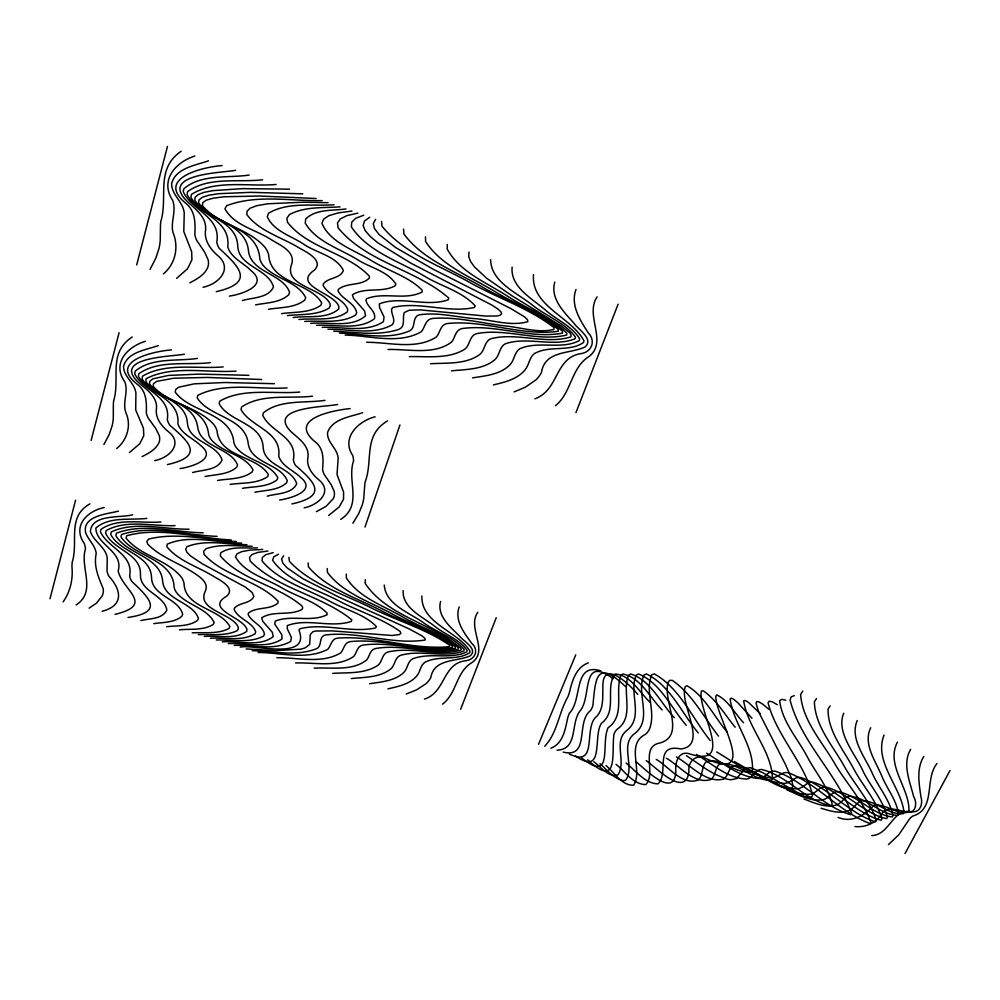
<?xml version="1.0" encoding="UTF-8"?>
<svg xmlns="http://www.w3.org/2000/svg" width="1000" height="1000" viewBox="0 0 1000 1000"><rect width="100%" height="100%" fill="white"/><g stroke="black" fill="none" stroke-linecap="round" stroke-linejoin="round"><path stroke-width="1.5" d="M447.3 244.412L447.188 249.037C459.963 272.475 487.388 282.863 508.762 296.975C527.775 309.312 550.662 317.087 566.825 333.212L566.663 335.025C537.463 342.088 506.238 327.863 476.488 333.663C469.137 335.887 470.288 345.375 464.55 349.363C448.188 359.325 427.562 356.188 409.3 356.625M365.325 579.6L365.175 583.4C387.088 616.325 432.562 623.288 461.213 648.612L461.062 650.113C437.562 656.938 411.7 646.3 387.7 652.05C381.688 654.15 382.5 661.925 377.775 665.387C364.675 674.075 347.725 672.425 332.738 673.375M469.012 252.013L468.713 256.562L470.588 261.525L474.375 266.825L486.512 278.137L511.9 295.738L561.35 326.075L569.625 332.713L571.112 335.087L570.9 336.887C545.425 344.85 517.075 332.025 490.988 338.7C484.175 341.413 485.087 350.325 479.738 354.525C465.662 364.6 446.887 362.788 430.475 363.738M384.25 585.1C385.737 605.212 410.737 613.038 424.862 623.725C437.675 632.487 453.862 637.638 464.162 649.5L463.95 650.987C443.888 658.5 420.675 649.087 400.05 655.525C394.538 658.05 395.138 665.312 390.775 668.962C379.725 677.65 364.513 677.175 351.225 678.562M490.613 259.575C490.925 282.5 518.088 293.188 533.538 305.988C547.163 316.475 564.938 323.038 575.4 336.975L575.125 338.738C553.413 347.537 527.837 336.213 505.438 343.725C499.188 346.925 499.825 355.262 494.888 359.675C483.038 369.7 466.163 369.35 451.55 370.825M403.1 590.588C402.262 608.45 423.338 617.087 435.262 626.737C445.6 634.738 459.45 639.513 467.1 650.375L466.85 651.85C450.238 659.963 429.588 651.925 412.375 658.988C407.375 661.938 407.713 668.688 403.738 672.537C394.688 681.062 381.3 681.888 369.625 683.725M512.112 267.1C510.163 287.375 532.737 298.837 545.875 310.475C556.85 320.012 572.038 326.138 579.675 338.85L579.338 340.6C561.413 350.087 538.513 340.5 519.837 348.725C514.188 352.4 514.5 360.175 509.975 364.8C500.275 374.613 485.425 375.838 472.512 377.875M421.875 596.05C420.975 623.45 457.725 631.1 470.05 651.263L469.738 652.712C456.613 661.275 438.45 654.887 424.663 662.438C420.225 665.8 420.25 672.062 416.662 676.087C409.5 684.287 398.088 686.513 387.975 688.863M533.513 274.587C530.725 305.887 571.25 316.988 583.95 340.725L583.55 342.45C569.438 352.438 549.125 344.925 534.188 353.725C529.175 357.837 529.1 365.075 525.013 369.913C517.3 379.312 504.675 382.212 493.4 384.9M440.575 601.487C436.688 615.825 450.213 626.788 459.212 635.812C463.05 641.012 478.413 648.913 470.163 655.875C456.413 661.963 434.075 658.337 430.788 677.638A27.675 24.087 5.8 0 1 425.95 683.75L416.4 689.963L406.25 693.988M554.812 282.05C549.987 298.35 563.925 312.013 573.837 323.088C578.075 329.45 594.25 339.062 585 347.025C569.2 354.275 544.938 350.15 541.413 372.625A30.025 28.675 3.8 0 1 535.95 379.862L525.35 387.175L514.175 391.887M50 598.775L75.588 500.213M91.112 440.475L119.087 332.7M136.688 264.95L167.463 146.45M459.2 606.912C454.237 620.513 464.225 633.013 471.775 643.388C479.062 649.587 475.363 659.3 466.388 660.65C442.35 662.875 445.95 692.262 424.45 699.087M576.013 289.462C570.138 305.125 580.188 320.275 588.312 332.987C595.837 340.45 592 351.587 581.825 353.475C554.35 357.163 559.462 390 534.862 398.837M477.75 612.312C466.825 628.237 489 649.9 472.3 662.362C456.05 671.388 457.025 693.175 442.587 704.175M597.112 296.85C584.525 315.587 608 341.3 589.275 356.35C570.9 367.512 571.788 392.488 555.45 405.763M365 527.038L399.95 424.95M460.65 709.237L496.238 617.688M575.95 412.663L618.112 304.2M538.538 744.338L575.75 654.862M905.013 853.55L950 770.588M936.95 763.538C924.125 779.45 936.438 809.075 912.562 816.162A15.388 12.463 -15.7 0 0 909.475 819.025L898.775 834.812L888.438 844.613M375.637 219.325L373.263 223.588L374.538 228.675L379.025 234.462L395.763 247.625L433.462 269.4L510.65 308.475L524.5 316.825L527.45 319.662L527.837 321.637C510.275 326.788 490.838 319.425 472.8 318.488C455.125 316.788 437.175 312.137 419.412 314.812C411.675 316.837 416.238 327.225 409.862 330.775C387.875 340.363 362.525 333.85 339.45 333.125M923.825 756.462C916.225 768.512 919.075 783.35 920.888 796.612C923.112 803.388 920.6 812.8 911.925 811.775C892.387 807.725 890.2 834.775 871.75 835.612M150.037 269.438L155.75 258.325L158.9 248.825A64.662 57.425 39 0 0 160.225 240.675L160.425 227.387A54.037 49.438 38.3 0 1 160.763 221.725C168.35 196.725 154.887 169.25 181.175 151.25M910.638 749.338C902.05 763.988 909.85 781.287 913.562 796.275C918.225 804.137 915.05 815.938 904.262 811.363C897.138 810.263 887.387 805.8 882.163 813.162C876.712 822.738 865.837 827.675 854.963 826.562M897.4 742.188C885.163 765.55 910.8 789.225 908.812 812.025C896.988 815.537 885.962 803.125 873.825 805.387C864.75 815.288 852.425 823.1 838.075 817.45M103.912 444.525L109.237 434.4L112.137 425.737A61.05 52.8 29.3 0 0 113.3 418.312L113.338 406.238A51.125 45.375 26.7 0 1 113.6 401.087C120.562 378.175 107.4 353.25 132.238 337.013M884.075 735C873.35 761.737 901.137 786.587 904.038 812.425L903.25 813.675C888.612 815.3 876.7 800.45 861.862 800.812C856.65 802.025 854.625 807.862 849.975 810.1C840.788 814.55 830.225 810.938 821.062 808.275M870.7 727.775C862.6 744.15 876.263 761.95 882.2 777.025C887.387 789.35 896.825 800.612 898.5 814.075L897.688 815.325C880.375 814.9 867.275 797.862 849.862 796.225C844.25 796.725 841.988 803.012 836.95 804.8C825.825 808.512 814.262 802.825 803.95 799.038M283.675 555.775L281.6 559.138L282.887 563.212L287.113 567.875L302.7 578.587L337.675 596.5L409.225 628.938L422.075 635.925L424.837 638.312L425.225 640C392.5 645.25 358.562 630.95 325.337 634.987C318.412 636.512 322.488 645.7 316.775 648.6C296.425 656.8 273.387 651.225 252.15 650.688M857.25 720.512C849.212 738.913 865.913 757.95 872.8 774.45C879.225 788.213 890.138 800.625 892.975 815.725L892.138 816.963C872.237 814.438 857.738 795.325 837.812 791.612C831.875 791.438 829.275 798.125 823.875 799.475C810.825 802.225 798.3 794.675 786.725 789.75M63.075 601.9C70.375 591.788 73.112 579.188 71.963 566.9A50.012 42.737 20.5 0 1 72.213 562.125C78.725 541.862 66.525 516.987 89.913 503.875M843.737 713.213C835.525 732.725 855.913 754.613 863.388 771.875C871.062 787.075 883.413 800.675 887.45 817.375L886.587 818.612C864.188 813.95 848.1 792.775 825.725 786.988C819.5 786.15 816.5 793.213 810.75 794.137C795.8 795.788 782.3 786.525 769.375 780.4M830.15 705.888L828.075 709.15C827.688 731.575 843.938 750.3 853.95 769.287C862.9 785.925 876.663 800.738 881.925 819.013L881.038 820.25C856.188 813.45 838.388 790.225 813.6 782.35C807.113 780.888 803.65 788.275 797.575 788.775C780.775 789.225 766.225 778.35 751.925 770.987M816.5 698.512L814.375 701.8C815.062 726.213 833.188 746.137 844.5 766.7C854.737 784.775 869.9 800.812 876.4 820.65L875.5 821.888C848.213 812.938 828.612 787.65 801.438 777.7C794.7 775.625 790.738 783.312 784.338 783.388C765.738 782.588 750.075 770.163 734.35 761.513M802.788 691.1L800.612 694.412C802.425 720.788 822.375 741.95 835.025 764.112C846.562 783.612 863.112 800.9 870.888 822.3L869.963 823.525C840.263 812.438 818.787 785.062 789.225 773.025C782.275 770.387 777.763 778.3 771.062 777.987C750.662 775.875 733.85 761.938 716.675 751.975M352.9 523.212L358.738 513.562L362.125 505.312A57.438 51.737 16.6 0 0 363.762 498.25L364.6 486.75A48.375 44.225 9.7 0 1 365.2 481.85C373.312 459.988 362.85 435.45 387.55 420.875M163.35 273.913C175.65 263.825 178.938 246.887 173.025 232.525C170.738 223.9 174.638 215.312 173.975 206.65A27.338 24.613 40.5 0 0 172.75 200.5C159.537 180.725 174.988 162.375 194.85 156.037M116.675 448.55C127.263 440 131.562 425.312 125.938 412.75C122.75 404.425 126.7 395.838 126.025 387.35A25.787 22.625 29.5 0 0 124.787 381.763C111.725 363.55 127.037 346.887 145.338 341.325M340.763 519.375C363.013 504.825 346.65 481 353.562 460.812A24.413 22.212 16.8 0 0 352.7 455.475C340.95 437.962 358.125 421.087 375.112 416.788M76.125 605.025C97.05 591.087 79.625 568 85.45 548.85A26.363 22.338 23 0 0 84.338 543.587C72.237 526.45 86.388 511.312 104.2 507.512M176.625 278.375L187.587 268.675L191.925 259.8L191.663 251.7L183.8 231.575L184.25 212.9A22.587 20.412 40 0 0 182.5 206.637C179.025 198.863 171.325 192.512 171.663 183.388C175.912 167.95 195.575 165.387 208.487 160.812M129.412 452.587L139.775 443.725L143.8 435.625L143.45 428.263L135.7 409.988L135.912 393A21.337 18.762 28.9 0 0 134.162 387.312C130.775 380.25 123.387 374.65 123.55 366.225C127.713 351.838 146.337 349.875 158.4 345.613M369.725 217.262L364.5 220.938L363.15 225.438L365.213 230.662L370.238 236.475L377.762 242.75L410.788 263.137L491.9 305.1L497.663 308.837L500.85 311.725L501.6 313.812L500.2 315.212L496.925 315.988L485.812 316.087L420.087 309.875L409.25 310.238L404.275 312.562C402 318.263 406.275 327.1 397.987 329.675C377.262 336.213 354.938 332.113 333.688 331.188M328.587 515.538L339.162 507L343.537 499.212L343.6 492.125L337.025 474.562L338.15 458.25A20.312 18.462 17.5 0 0 336.763 452.775C333.812 446.012 326.9 440.5 327.55 432.525C332.475 418.638 350.55 416.875 362.638 412.688M89.138 608.15L96.55 603.112L102.287 595.775A18.262 15.438 20.9 0 0 103.238 588.775C98.488 577.337 93.462 566.138 96.225 553.413C95.275 545.325 88.25 539.963 85.6 532.562C82.312 515.688 107.275 514.062 118.438 511.15M278.438 554.2L273.75 556.888L272.613 560.325C288.363 582.45 318.238 589.338 341.163 602.175C360.712 612.025 382.3 618.675 400.163 631.512L400.863 633.312L399.575 634.525L392.025 635.487L332.25 630.887L315.587 631.025L312.675 631.875L310.238 634.65L309.7 644.388L305.3 647.825L301 649.15L276.012 650.688L246.188 648.913M189.862 282.825C196.637 279.275 204.037 275.25 207.5 268.062A14.45 13.137 36.1 0 0 208.137 259.825L204.613 252.1L196.85 240.588A18.787 17.188 38.2 0 1 194.862 234.525C195.362 223.3 195.538 210.825 185.588 203.1C155.45 178.162 203.1 166.975 222.087 165.575M142.113 456.6C148.463 453.363 155.475 449.775 158.787 443.113A13.688 12.05 25.7 0 0 159.288 435.6L155.825 428.587L148.275 418.137A17.775 15.775 26.7 0 1 146.312 412.625C146.7 402.3 146.488 390.863 137.062 384.087C107.775 361.075 154.3 351.2 171.438 349.888M316.388 511.675L326.05 506.325L333.338 498.625A13.15 11.863 15.6 0 0 334.188 491.375L331.138 484.6L324.25 474.513A17.062 15.525 15.8 0 1 322.587 469.188C323.413 459.363 323.913 448.312 314.9 441.637C287.175 418.625 334.2 410.138 350.138 408.587M550.875 748.225C563.312 743.475 565.237 729.1 567.762 717.763A42.725 36.7 -5 0 1 569.475 713.088C582.638 699.912 572.925 662.375 600.763 670.812M588.288 662.862C576.112 667.312 572.175 680.65 569.538 692.05A72.6 63.325 0.7 0 1 567.9 696.8C560.087 710.4 558.112 726.438 549.837 739.737A61.525 53.062 0.6 0 1 544.712 746.287M102.125 611.263C124.513 605.45 121.188 589.637 108.787 576.1A18.075 15.462 20.4 0 1 107.05 570.875L107.212 558.075A19.737 16.8 21.9 0 0 105.575 552.638C101.638 544.812 93.263 539.987 90.375 531.538C91.512 513.837 120.787 518.1 132.65 514.788M203.062 287.262C219.237 283.988 233.675 268.075 217.037 254.975C209.887 248.5 203.837 239.788 205.613 229.662C206.688 216.725 194.812 208.7 186.562 200.825C159.713 173.663 222.688 172.838 235.637 170.325M154.787 460.6C169.812 457.762 183.962 443.125 167.738 431.163C160.987 425.4 154.938 417.587 156.512 408.175C157.287 396.112 145.775 389.113 137.963 382.013C112.025 356.975 172.925 356.613 184.438 354.162M794.262 695.65L791.15 696.875L790.075 700.1C800.938 742.138 836.525 773.162 851.6 813.263L850.7 814.712C822.862 806.775 803.138 780.3 775.337 771.237C768.375 769.788 765.4 778.538 758.725 778.512C738.988 777.075 722.975 762.887 706.587 753.213M304.163 507.812C318.337 505.112 333.85 491.388 318.075 479.212C311.625 473.612 306.062 465.9 308 456.912C309.3 445.325 298.275 438.375 290.887 431.538C266.575 406.763 326.5 407.137 337.6 404.462M363.8 215.188L355.712 218.275L351.725 222.2L351.362 226.85C367.875 251.863 399.513 261.325 424.363 276.1C440.85 286.262 462.2 291.312 475.225 305.95L474.325 307.5C447.612 313.412 419.288 300.925 392.738 307.525L391.65 309.062C390.9 314.325 396.35 319.925 392.212 324.762C373.025 335.55 348.862 328.925 327.912 329.25M216.225 291.688C256.163 282.462 238.7 266.462 219.275 248.388A16.925 15.55 37.4 0 1 216.775 242.162C221.287 216.762 191.737 210.575 183.225 191.737L183.8 188.863C201.05 173.738 227.887 178.275 249.163 175.05M115.087 614.362C155.375 604.575 122.675 590.612 118.162 570.975C123.875 551.237 95.95 544.913 95.862 528.05C109.338 516.25 130.25 520.35 146.812 518.4M167.413 464.588C205.4 456 188.663 441.65 169.788 425.163A16.025 14.262 25.7 0 1 167.312 419.513C171.05 395.812 142.963 391.05 134.688 373.775L135.2 371.163C151.85 357.212 177.138 361.488 197.387 358.413M291.887 503.938C328.675 495.788 314.6 482.113 295.587 465.462A15.562 14.112 18.1 0 1 293.337 459.95C297.887 436.962 270.4 432.188 262.8 415.363L263.387 412.812C280.087 399.263 304.925 403.325 325.025 400.337M273.2 552.625L265.887 554.637L262.312 557.438L262.075 560.925C278.938 581.425 306.863 588.75 329.588 601.112C344.787 609.775 364.212 613.775 376.388 626.6L375.525 627.962C350.788 633.325 324.55 622.6 299.975 628.75L298.962 630.138C311 661.162 253.125 643.925 240.212 647.138M229.35 296.1C240.9 294.55 269.4 285.637 251.3 270.85C243.612 262.863 231.238 258.25 227.763 246.925C231.088 219.088 197.562 214.45 187.075 194.513L187.625 191.637C208.5 176.4 238.275 182.625 262.638 179.775M180.012 468.575C190.5 467.175 218.275 459.15 200.662 445.513C193.238 438.237 181.5 434.288 177.875 423.8C180.287 398.338 148.625 394.212 138.387 376.275L138.875 373.663C159 359.637 187.087 365.4 210.312 362.663M279.587 500.05C289.675 498.587 317.7 491.1 300.625 477.413C293.488 470.3 282 466.438 278.725 456.15C281.837 431.287 250.688 427.125 241.038 409.588L241.588 407.025C261.675 393.325 289.363 398.875 312.425 396.2M357.875 213.113L346.925 215.613L340.275 218.95L337.488 223.038L338.075 227.738C366.262 262.425 416.075 269.425 448.713 298.038L448.312 299.762C426.438 307.538 400.863 295.438 379.35 303.863L379.538 307.55L384.075 317.087L383.363 321.737C365.725 333.2 341.962 326.463 322.137 327.312M128.012 617.463C165.113 611.975 148.6 597.487 131.738 581.312A16.038 13.762 19.6 0 1 129.613 575.95M242.438 300.512C252.625 297.5 268.488 298.15 273.475 286.925C268.3 268.387 238.15 266.9 237.712 245.45C236.25 219.425 201.363 217.425 190.912 197.275L191.438 194.387C215.938 179.25 248.562 186.925 276.075 184.475M192.575 472.55C202.188 469.7 217.162 470.538 222.05 460.075C216.688 442.95 188.4 442.388 187.362 422.438C185.188 398.225 152.438 397.312 142.075 378.787L142.537 376.163C166.112 362.238 196.95 369.25 223.2 366.887M267.262 496.15C276.875 493.338 291.663 494.162 296.725 483.85C291.75 466.987 263.738 466.413 263.137 446.775C261.488 422.95 229.088 422.05 219.188 403.8L219.7 401.213C243.188 387.525 273.7 394.363 299.788 392.05M140.912 620.55C149.45 618.45 162.4 619.263 166.85 610.112C164.088 594.562 139.475 591.65 140.463 574.175C140.9 553.112 112.675 549.85 105.562 532.987L106.15 530.625C126.512 519.125 152.688 526.538 175.05 525.612M255.5 304.9C266.625 302.663 279.913 302.887 288.725 294.762L289.613 292.288C282.475 273.05 250.263 272.85 248.375 250.037C245.062 222.162 207.375 221.238 194.737 200.05L195.238 197.15L198.2 194.575L204.025 192.362L213.088 190.613L242.512 188.65L289.475 189.163M205.113 476.5C215.688 474.4 228.238 474.7 236.737 467.175L237.55 464.913C230.275 447.15 200.113 447.788 197.6 426.575C193.588 400.688 158.238 400.775 145.775 381.287L146.213 378.65C172.887 364.925 207.037 373.088 236.05 371.112M254.9 492.238C265.45 490.163 277.925 490.438 286.462 483L287.3 480.763C280.312 463.162 250.338 463.8 248.125 442.8C244.488 417.175 209.4 417.275 197.262 397.975L197.738 395.375C224.625 381.812 257.95 389.8 287.1 387.887M351.938 211.038L338.113 212.938L328.812 215.7L323.562 219.213L321.925 223.35C330.662 243.412 355.3 250.238 372.6 261.312C388.812 271.087 408.55 276.512 422.062 290.087L422.163 291.975C405.487 300.763 384.1 291.637 366.65 298.7L365.925 300.2C367.137 307.025 376.35 311.163 374.487 318.712C358.562 330.863 335.025 324 316.35 325.363M267.95 551.038L258.012 552.375L252 554.538L249.513 557.438L250.125 560.962C277.925 589.35 321.662 595.163 351.788 619.85L351.375 621.362C330.962 628.375 307.275 617.8 287.262 625.625L287.35 628.95L291.4 637.388L290.7 641.413C274.05 651.125 252.562 644.837 234.237 645.362M268.512 309.275C280.587 307.225 294.775 308.1 304.8 300.05L305.7 297.638C297.5 281.3 275.025 279.15 263.337 265.613A16.875 15.662 35.3 0 1 259.837 258.938C257.825 226.137 214.338 225.5 198.562 202.812L199.037 199.9L202.237 197.362L208.612 195.275L218.575 193.688L251 192.338L302.838 193.837M217.613 480.45C229.1 478.525 242.512 479.387 252.175 471.938L253 469.738C244.675 454.688 223.55 453.1 212.1 440.712A16.012 14.35 23.5 0 1 208.663 434.65C205.738 404.087 164.85 404.663 149.45 383.787L149.863 381.138L152.9 378.825L168.438 375.438L199.375 374.113L248.875 375.325M242.5 488.325C253.975 486.4 267.35 487.25 277.025 479.85L277.85 477.663C269.662 462.663 248.625 461.1 237.288 448.775A15.913 14.325 22 0 1 233.9 442.738C231.2 412.337 190.45 412.912 175.238 392.137L175.675 389.513L178.7 387.212L194.225 383.837L225.075 382.512L274.4 383.713M153.775 623.638C163.137 622.2 174.175 622.8 181.788 616.325L182.675 614.25C178.312 597.938 151.675 596.138 151.537 577.375C150.525 554.575 119.637 552.2 110.7 534.288L111.3 531.925C135.037 520.825 163.787 529.538 189.112 529.2M281.488 313.637C294.525 311.775 309.587 313.212 320.825 305.312L321.725 302.962C309.625 281.975 270.275 283.5 268.625 254.638A20.6 19 35.6 0 0 264.862 247.188C248.075 227.862 218.575 225.162 202.387 205.562L202.825 202.65L206.275 200.162L213.188 198.175L224.05 196.775L259.475 196.025L316.163 198.512M230.075 484.387C242.488 482.638 256.737 483.988 267.562 476.7L268.387 474.55C256.425 455.188 219.513 457.6 217 430.7A19.538 17.413 24.3 0 0 213.312 423.938C196.812 406.262 169.088 404.212 153.138 386.275L153.525 383.625L156.775 381.35L173.713 378.225L207.512 377.438L261.65 379.525M346 208.95C332.663 210.85 316.125 208.787 305.738 218.95L305.212 223.1C316.163 241.562 338.95 248.425 356.538 259.062C369.137 267.462 387.638 270.85 395.887 284.163L395.075 285.8C382.163 293.175 364.688 286.712 352.375 294.837L353.625 298.525L364.513 310.825L365.613 315.688C351.55 328.537 328.025 321.538 310.562 323.413M557.038 750.163C578.938 749.4 569.862 721.912 580.875 709.912C591.575 694.8 581.213 655.088 613.175 678.725M166.612 626.712C176.875 625.5 188.75 626.737 197.537 620.4L198.463 618.387C192.425 601.388 163.962 600.562 162.587 580.575C160.025 556.112 126.638 554.5 115.838 535.575L116.425 533.212C143.5 522.625 174.85 532.487 203.137 532.788M287.312 315.6C301.137 314.088 316.562 315.55 328.938 308.212L330.262 305.95L329.9 303.512C322.025 287.55 282.475 286.3 291.913 263.475C295.038 251.175 279.713 244.988 271.45 239.825C256.288 229.725 233.812 225.562 224.913 208.688L226.675 205.7C256.737 194.15 290.7 201.25 322.137 200.6M262.7 549.462L250.125 550.112L241.675 551.638L236.925 553.938L235.463 556.9C244.938 573.425 266.4 578.513 281.975 587.938C296.575 596.638 314.85 600.825 327.062 613.062L327.088 614.738C311.35 622.6 291.55 614.538 275.225 621.112L274.812 624.175L281.887 634.875L281.975 639.012C266.75 649.287 245.538 642.7 228.263 643.575M293.137 317.55C307.875 315.462 326.863 319.513 338.787 308.938L338.85 306.562C334.85 292.962 291.425 285.85 314.55 269.988C323.95 260.413 306.325 252 299.525 248.137C282.013 237.338 259.7 231.575 246.9 214.713L247.013 211.225L250.175 208.188L256.875 205.688L267.55 203.8L302.725 202.213L328.113 202.688M340.037 206.863C323.2 208.038 304.875 206.363 289.488 214.55L286.925 218.15L287.462 222.225C308.188 248.675 347.1 252.425 369.462 276.3L369.288 278.15C361.163 286.225 347.05 282.238 338.35 289.387L338.062 290.963C342.388 299.613 354.625 302.675 356.7 312.65L355.788 314.887C340.887 324.162 321.475 320.225 304.762 321.463M179.425 629.788C190.6 628.8 203.3 630.6 213.25 624.45L214.2 622.513C207.025 607.975 187.225 605.375 176.988 593.162A15.45 13.325 17.8 0 1 174.137 587.4C173.062 558.638 134.262 557.275 120.962 536.862L121.562 534.5C151.925 524.475 185.863 535.4 217.125 536.362M298.95 319.513C314.688 317.85 333.812 321.838 347.287 311.913L347.788 309.613C343.475 298.238 328.338 295.812 323.1 285.275L323.5 283.688C328.625 277.312 340.337 278.7 343.387 270.475C336.087 255.525 315.25 252.763 302.75 243.538C290.55 235.763 273.488 230.837 267.275 216.737L268.587 213.175C287.975 201.713 312.55 206.287 334.087 204.788M192.2 632.85C204.312 632.112 217.8 634.4 228.912 628.5L229.887 626.613C219.812 607.863 184.737 608.375 184 583.125A18.675 16.062 18.6 0 0 181 576.712C166.275 559.275 140.3 555.812 126.088 538.162L126.688 535.775C160.037 526.35 197.087 538.337 231.088 539.925M257.45 547.875C245.413 548.675 231.3 545.625 220.763 552.837L220.287 555.875C241.4 580.688 278.038 585.188 302.213 606.25L302.7 608.075L301.875 609.525C289.6 616.1 273.375 610.288 261.712 617.788L262.7 621.188L272.35 632.35L273.225 636.6C259.575 647.45 238.475 640.55 222.275 641.8M198.225 634.637C211.05 634.125 224.975 636.325 236.975 630.812L238.325 628.987L238.113 626.912C231.775 612.788 195.55 610.237 205.55 590.625C208.938 582.475 199.462 576.638 193.8 572.863C178.688 562.938 160.475 557.175 147.65 544.1L146.862 541.337L148.637 539.087C177.225 531.912 207.45 539.938 236.363 541.512M314.188 668.175C331.337 667.15 352.175 671.425 366.675 659.975C369.7 656.25 369.812 649.925 375.312 648.575C402.663 643.562 431.262 655.325 458.162 649.25L458.25 647.725C442.7 634.113 421.812 627.95 404 617.675C384.225 605.95 359.263 598.013 346.35 577.925L346.337 574.062M160.95 522.013C141.512 523.488 117.938 517.575 101.013 529.338L100.412 531.7C107.562 547.95 133.925 554.338 129.613 575.95M204.25 636.438C217.975 635.312 234.887 639.862 246.737 631.362L246.912 629.338C243.45 617.337 204.262 609.225 226.65 596.175C235.975 588.225 220.012 580.037 214.05 576.675C198.487 566.812 178.925 561.413 166.975 546.875L167.188 544.188C190.087 534.1 217.425 543.062 241.65 543.112M210.263 638.225C224.875 637.388 242.037 641.737 255.15 633.725L255.7 631.763C252.025 621.538 238.312 619.163 234.1 609.45L234.575 608.013C239.7 602.275 250.387 603.85 253.863 596.5L252.162 592.513L245.438 587.125L202.262 563.787L190.5 555.913L187 552.4L185.675 549.288L186.938 546.675C205.812 539.175 227.213 544.538 246.925 544.7M216.275 640.013C231.75 639.475 249.288 643.625 263.55 636.087L264.475 634.188C262.75 625.25 251.663 622.413 248.15 614.462L248.5 613C256.9 606.487 269.9 610.188 277.925 603.025L278.188 601.375C258.238 580.013 223.912 576.55 204.088 554.362L203.637 551.287L206.012 548.763C220.763 543.562 236.887 546.163 252.188 546.287M295.562 662.962C314.513 662.288 337.088 667.862 353.75 656.425C356.912 652.675 357.05 646.087 362.9 645.088C393.575 640.837 424.988 653.662 455.262 648.388L455.3 646.85C437.125 632.413 413.862 625.662 393.537 614.637C371.025 602.038 343.387 593.75 327.45 572.438L327.262 568.525M388.038 349.462C408.688 348.95 433.762 355.375 451.613 342.062C455.238 337.663 455.275 330 461.938 328.6C495.337 323.738 529.538 339.263 562.438 333.162L562.525 331.325C543.538 314.175 518.062 305.7 496.325 292.438C472 277.25 441.587 266.45 425.562 241.475L425.487 236.775M276.863 657.725C297.663 657.438 321.938 664.2 340.8 652.85C344.087 649.075 344.275 642.25 350.45 641.587C384.45 638.138 418.725 651.963 452.362 647.513L452.35 645.962C431.562 630.725 405.887 623.35 383.05 611.6C357.775 598.112 327.438 589.388 308.475 566.925L308.125 562.95M366.675 342.287C389.3 342.225 416.213 350.138 436.475 336.912C440.238 332.488 440.3 324.538 447.35 323.525C484.375 319.625 521.613 336.388 558.188 331.287L558.225 329.438C536.4 311.288 508.312 302.075 483.837 287.9C456.525 271.625 423.125 260.3 403.837 233.875L403.562 229.1M258.1 652.463C280.775 652.588 306.737 660.438 327.812 649.275C331.213 645.462 331.5 638.425 337.975 638.088C375.288 635.438 412.475 650.25 449.462 646.65L449.387 645.075C426.012 629.062 397.912 621.038 372.55 608.55C344.45 594.2 311.425 584.938 289.438 561.388L288.9 557.362M345.2 335.062C369.85 335.487 398.6 344.787 421.287 331.737C425.188 327.275 425.312 319.062 432.713 318.438C456.488 316.562 480.05 322.9 503.537 325.775C520.112 327.088 537.55 333.438 553.95 329.425L553.925 327.55C529.263 308.412 498.537 298.425 471.325 283.35C440.962 266 404.588 254.05 382.013 226.238L381.538 221.4M785.763 700.188L781.7 699.338L779.663 700.662C782.038 721.95 798.312 739.262 807.875 757.925C816.05 773.15 828.188 787.138 832.175 804.175L831.312 805.85C805.5 801.15 787.325 775.4 761.425 769.45C754.6 769.388 753.1 778.562 746.375 779.038C727.337 778.275 712.1 763.812 696.513 754.45M563.188 752.1C590.413 758.637 575.438 721.7 590.575 710.562A29.137 25.263 -2.8 0 0 592.85 705.775C595.612 679.925 595.35 657.562 625.525 686.6M569.338 754.038C599.138 768.462 582.55 727.125 596.775 716.35C603.913 708.475 602.537 697.163 602.875 687.375C601.962 657.688 630.262 684.95 637.8 694.425M777.288 704.725L772.262 701.8L769.25 701.237L768.037 702.775C776.688 735.962 803.913 761.875 812.638 795.025L811.812 796.912L809.95 797.625L803.662 796.087L762.738 772.675L750.275 767.675L745.375 768.4L736.475 778.625L730.863 779.788L726.787 779.112L715.2 774.338L707.325 769.85L686.45 755.688M575.475 755.962C605.288 776.6 592.45 736.162 601.538 723.188C617.812 711.125 604.75 688.05 614.95 674.05C630.6 674.7 639.525 692.638 650.025 702.212M581.6 757.887C614.05 783.863 600.438 743.288 608.15 727.712C625.662 715.163 614.513 692.163 620.925 675.337L622.825 674.013C640.763 677.425 650.125 697.938 662.175 709.963M676.375 756.925C690.675 764.938 705.975 783.913 723.938 778.975C728.475 775.6 728.288 768.462 733.538 765.863C754.525 766.087 769.762 786.838 790.45 788.925L792.175 787.938L792.962 785.825L791.263 777.688L785.662 764.912L758.737 712.087L756.05 703.475L756.65 701.637L758.838 701.8L762.837 704.25L768.825 709.237M666.312 758.162C679.65 765.713 694.538 785.35 711.413 779.312C715.7 775.125 714.963 768 719.562 764.062C737.95 760.875 752.463 781.038 770.825 780.175L772.425 778.888C772.113 750.962 747.775 728.125 743.662 700.8L745.25 700.487L748.438 702.375L760.387 713.737M656.263 759.4C668.587 766.475 683.175 786.8 698.875 779.663C702.85 774.6 701.737 767.387 705.562 762.262C720.812 755.588 735.35 775.138 751.075 771.375L752.537 769.788C753.388 744.712 733.413 723.5 730.113 698.962L731.263 698.112L733.838 699.35L738.025 702.938L751.963 718.238M587.712 759.812C618.913 788.938 611.413 754.163 613.925 734.312A16.975 14.512 -5.9 0 1 616.812 729.525C635.413 716.925 621.287 692.25 628.65 675.188L630.688 673.988C650.713 680.163 660.725 703.125 674.262 717.663M646.2 760.625C655 766.35 685.212 798.787 688.913 771.9C687.575 760.987 696.737 753.175 706.925 759C759.987 782.638 715.288 716.888 715.812 696.338L716.688 694.9C728.438 700.312 734.825 713.637 743.575 722.725M636.15 761.862C644.25 768.275 674.55 799.688 675.837 771.525C674.887 762.537 678.587 749.875 690.175 754.025C736.188 768.413 696.888 710.138 701.4 691.038L703.238 690.825C716.663 699.987 724.938 714.9 735.188 727.2M593.825 761.737C600.75 766.75 608.188 777.575 617.837 775C626.938 761.963 612.612 741.188 627.013 730.3C644.212 716.7 628.175 692.062 636.375 675.037L638.55 673.95C660.525 682.85 671.312 708.238 686.3 725.337M626.1 763.1C635.775 770.612 644.725 783.438 657.95 783.888C669.638 773.025 653.088 743.213 680.975 748.988C708.925 745.2 678.863 703.288 685.275 686.725L686.925 685.725C704.65 695.825 713.962 716.438 726.838 731.663M599.925 763.65C607.112 769.963 613.75 778.812 623.625 780.725L625.75 780.138C635.275 766.625 619.312 744.587 634.763 733.475C653.337 719.312 635.4 692.862 644.1 674.9L646.413 673.925C670.225 685.487 681.888 713.312 698.263 732.962M616.05 764.338C625.025 771.5 633.225 784.538 645.8 784.575C656.7 773.562 639.388 746.375 660.512 742.825C686.287 734.875 661.988 700.013 668.25 682.1L669.812 680.325L672.4 680.4C692.362 694.262 703.863 717.25 718.487 736.112M606.013 765.562C614.288 772.375 621.75 785.638 633.638 785.263C643.312 770.275 625.125 744.438 645.55 734.262A17.325 14.875 -6.2 0 0 649.475 729.05C656.338 711.575 644.45 691.838 651.812 674.75L654.275 673.888C679.85 688.088 692.425 718.35 710.175 740.55"/></g></svg>
